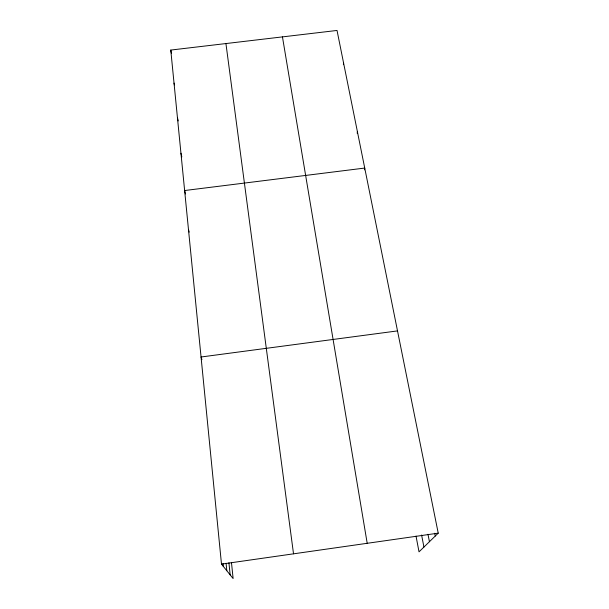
<?xml version="1.0" encoding="UTF-8"?>
<svg xmlns="http://www.w3.org/2000/svg" width="609" height="609" viewBox="0 0 609 609"><rect width="100%" height="100%" fill="white"/><g stroke="black" fill="none" stroke-linecap="round" stroke-linejoin="round"><path stroke-width="0.91" d="M343.415 64.683L343.545 62.811M357.201 133.257L357.376 131.536M364.509 169.858L364.73 168.061L184.634 190.533L185.494 193.997M231.496 562.762L233.125 578.55L221.493 564.124L170.771 50.067L337.028 30.45L438.229 533.149L419.022 551.845L416.023 536.08M221.493 564.124L438.229 533.149M397.51 330.9L201.054 356.996L201.929 359.622M188.47 229.448L189.186 232.151M180.949 153.232L181.825 156.894M177.417 117.446L178.216 120.94M174.029 83.083L174.433 84.902M170.771 50.067L171.51 53.523M434.735 533.263L435.283 536.019M427.975 534.268L429.436 541.713M421.603 535.022L423.933 547.072M282.454 36.89L367.204 543.304M225.931 43.559L293.523 553.832M228.923 562.785L230.156 574.866M226.068 563.249L226.822 570.732M223.001 563.515L223.282 566.34"/></g></svg>
